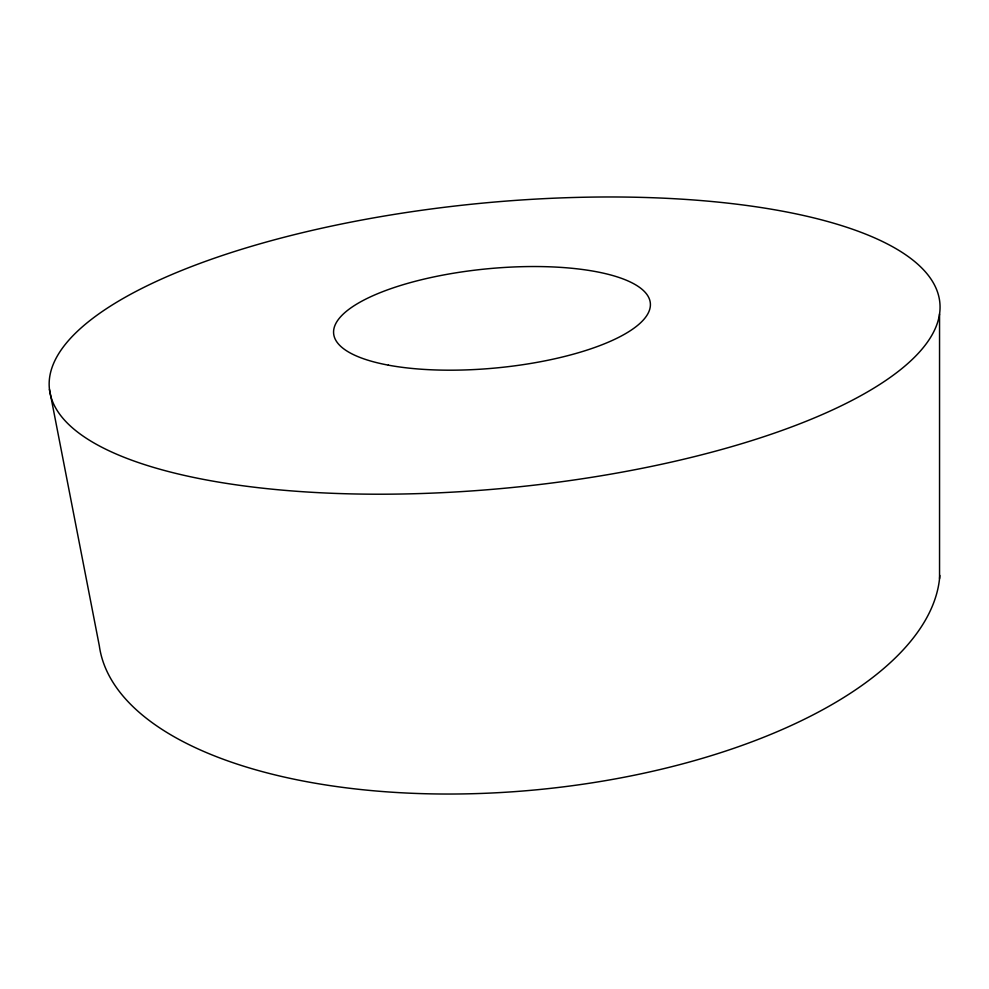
<?xml version="1.0" encoding="UTF-8"?>
<svg xmlns="http://www.w3.org/2000/svg" width="989" height="989" viewBox="0 0 989 989"><rect width="100%" height="100%" fill="white"/><g stroke="black" fill="none" stroke-linecap="round" stroke-linejoin="round"><path stroke-width="1.48" d="M939.55 578.553L939.55 313.995A447.3 142.96 -5.5 0 0 290.482 235.629A447.3 142.96 -5.5 0 0 253.765 487.157A447.3 142.96 -5.5 0 0 939.55 313.995M49.45 389.345L99.32 645.805A422.303 188.726 -5.5 0 0 525.629 790.78A422.303 188.726 -5.5 0 0 939.822 575.437M388.343 365.151A159.093 49.771 -5.5 0 0 647.572 314.267A159.093 49.771 -5.5 0 0 440.018 275.659A159.093 49.771 -5.5 0 0 388.343 365.151"/></g></svg>
